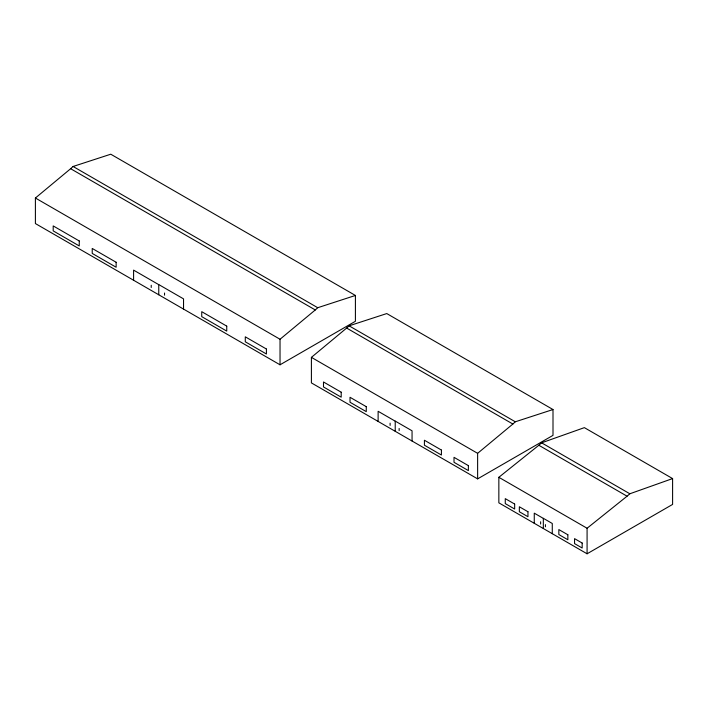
<?xml version="1.0" encoding="UTF-8"?>
<svg xmlns="http://www.w3.org/2000/svg" width="708" height="708" viewBox="0 0 708 708"><rect width="100%" height="100%" fill="white"/><g stroke="black" fill="none" stroke-linecap="round" stroke-linejoin="round"><path stroke-width="1.06" d="M70.641 168.716L73.083 166.477L110.767 154.211L355.407 295.457L355.407 321.282L280.032 364.797L35.4 223.56L35.4 198.019L70.641 168.716L315.281 309.954L317.724 307.714L355.407 295.457M346.646 328.061L349.088 325.822L386.772 313.564L553.001 409.534L553.001 435.358L477.626 478.874L311.405 382.904L311.405 357.363L346.646 328.061L512.866 424.039L515.309 421.791L553.001 409.534M538.832 445.261L541.602 442.827L584.365 427.641L672.6 478.581L672.6 504.415L587.082 553.789L498.848 502.839L498.848 477.298L538.832 445.261L627.067 496.202L629.846 493.777L672.6 478.581M280.032 364.797L280.032 339.256L315.281 309.954M477.626 478.874L477.626 453.332L512.866 424.039M587.082 553.789L587.082 528.248L627.067 496.202M73.083 166.477L317.724 307.714M349.088 325.822L515.309 421.791M541.602 442.827L629.846 493.777M35.4 198.019L280.032 339.256M311.405 357.363L477.626 453.332M498.848 477.298L587.082 528.248M158.76 284.651L133.591 270.12L133.591 280.244M395.223 421.171L378.125 411.295L378.125 421.428M543.337 518.398L534.266 513.158L534.266 523.292M552.275 533.69L552.275 523.477L543.337 518.318L543.337 528.531M545.425 524.637L545.425 526.796M540.62 521.778L540.62 524.026M412.056 441.022L412.056 430.809L395.223 421.092L395.223 431.296M399.144 428.464L399.144 430.623M390.108 423.163L390.108 425.411M183.54 309.086L183.54 298.873L158.76 284.572L158.76 294.776M164.53 293.015L164.53 295.174M151.229 285.253L151.229 287.492M79.252 240.968L53.197 225.914L53.197 230.888L79.252 245.941L79.252 240.968M116.139 262.261L92.226 248.455L92.226 253.429L116.139 267.235L116.139 262.261M226.746 326.123L201.736 311.679L201.736 316.653L226.746 331.096L226.746 326.123M266.42 349.026L245.287 336.822L245.287 341.796L266.42 354L266.42 349.026M341.203 392.197L323.494 381.975L323.494 386.949L341.203 397.17L341.203 392.197M366.266 406.666L350.017 397.285L350.017 402.259L366.266 411.64L366.266 406.666M441.42 450.058L424.419 440.243L424.419 445.217L441.42 455.032L441.42 450.058M468.377 465.625L454.014 457.333L454.014 462.306L468.377 470.599L468.377 465.625M514.663 504.061L505.264 498.636L505.264 503.609L514.663 509.034L514.663 504.061M527.964 511.742L519.345 506.769L519.345 511.742L527.964 516.716L527.964 511.742M567.86 534.779L558.842 529.566L558.842 534.54L567.86 539.753L567.86 534.779M582.171 543.036L574.551 538.638L574.551 543.611L582.171 548.01L582.171 543.036"/></g></svg>
